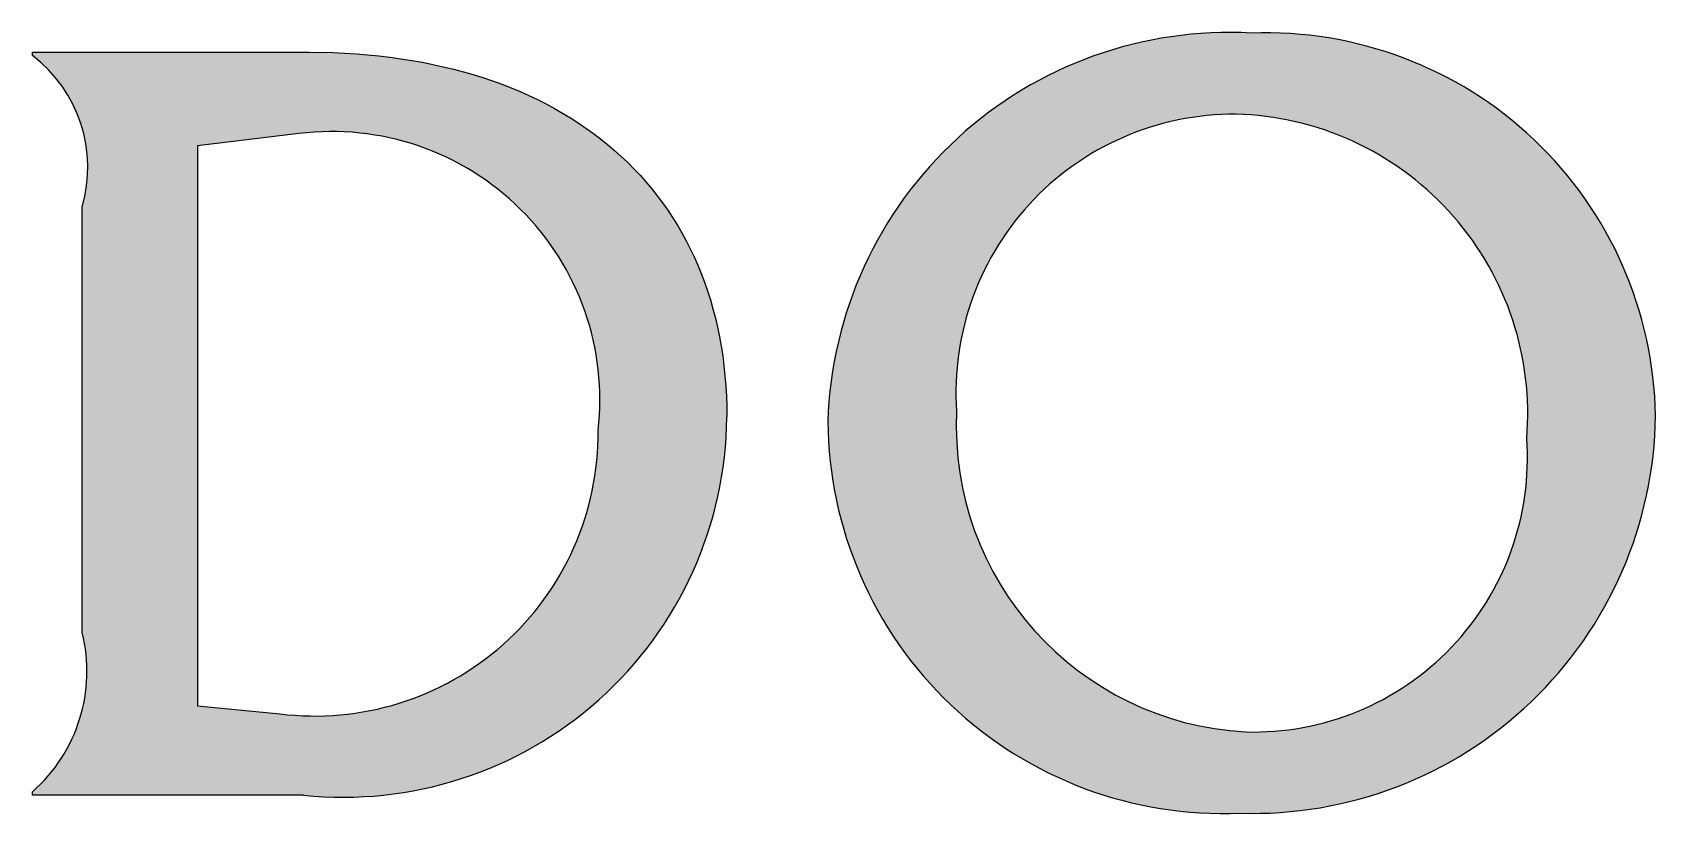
# Model space of a CAD drawing. Extents: x 17496 to 17916, y -10787 to -10193.
# Drawn here: x 17627.448 to 17630.125, y -10544.73 to -10543.441 of the extents above; entities that cross this region are included whole.
import ezdxf

# ---------------------------------------------------------------- set-up
doc = ezdxf.new("R2010")
doc.units = 0
doc.header["$LTSCALE"] = 7
doc.header["$MEASUREMENT"] = 0
doc.layers.add('D', color=2, linetype='CONTINUOUS')

msp = doc.modelspace()

# ---------------------------------------------------------------- hatches: boundary and pattern name
at = {"layer": 'D', "extrusion": (0, 0, -1)}
h = msp.add_hatch(color=256, dxfattribs=at)
h.paths.add_polyline_path([(-17629.4579, -10543.4424), (-17629.4735, -10543.442), (-17629.4892, -10543.442), (-17629.5049, -10543.4423), (-17629.5207, -10543.4431), (-17629.5365, -10543.4442), (-17629.5524, -10543.4458), (-17629.5682, -10543.4477), (-17629.584, -10543.4501), (-17629.5999, -10543.4528), (-17629.6156, -10543.456), (-17629.6314, -10543.4595), (-17629.647, -10543.4635), (-17629.6626, -10543.4678), (-17629.678, -10543.4725), (-17629.6934, -10543.4777), (-17629.7086, -10543.4832), (-17629.7237, -10543.4891), (-17629.7386, -10543.4954), (-17629.7534, -10543.502), (-17629.7679, -10543.509), (-17629.7823, -10543.5164), (-17629.7964, -10543.5241), (-17629.8104, -10543.5321), (-17629.8241, -10543.5405), (-17629.8375, -10543.5492), (-17629.8507, -10543.5582), (-17629.8636, -10543.5675), (-17629.8763, -10543.577), (-17629.8886, -10543.5869), (-17629.9007, -10543.597), (-17629.9125, -10543.6073), (-17629.9239, -10543.6179), (-17629.9351, -10543.6288), (-17629.9461, -10543.64), (-17629.9568, -10543.6515), (-17629.9673, -10543.6633), (-17629.9776, -10543.6754), (-17629.9876, -10543.6878), (-17629.9973, -10543.7004), (-17630.0067, -10543.7134), (-17630.0158, -10543.7266), (-17630.0246, -10543.7401), (-17630.033, -10543.7538), (-17630.0412, -10543.7677), (-17630.049, -10543.7819), (-17630.0564, -10543.7963), (-17630.0635, -10543.8108), (-17630.0702, -10543.8256), (-17630.0765, -10543.8405), (-17630.0825, -10543.8555), (-17630.0881, -10543.8707), (-17630.0933, -10543.886), (-17630.098, -10543.9014), (-17630.1024, -10543.9169), (-17630.1065, -10543.9325), (-17630.1101, -10543.9481), (-17630.1133, -10543.9638), (-17630.1161, -10543.9795), (-17630.1185, -10543.9953), (-17630.1205, -10544.011), (-17630.1221, -10544.0267), (-17630.1233, -10544.0424), (-17630.1242, -10544.058), (-17630.1246, -10544.0736), (-17630.1242, -10544.0897), (-17630.1234, -10544.1059), (-17630.1222, -10544.1221), (-17630.1206, -10544.1383), (-17630.1186, -10544.1546), (-17630.1162, -10544.1709), (-17630.1134, -10544.1871), (-17630.1101, -10544.2033), (-17630.1065, -10544.2195), (-17630.1024, -10544.2356), (-17630.0979, -10544.2516), (-17630.0931, -10544.2675), (-17630.0878, -10544.2834), (-17630.0821, -10544.2991), (-17630.076, -10544.3146), (-17630.0695, -10544.3301), (-17630.0627, -10544.3453), (-17630.0554, -10544.3604), (-17630.0478, -10544.3752), (-17630.0398, -10544.3899), (-17630.0315, -10544.4043), (-17630.0228, -10544.4185), (-17630.0138, -10544.4325), (-17630.0045, -10544.4462), (-17629.9948, -10544.4596), (-17629.9849, -10544.4727), (-17629.9746, -10544.4856), (-17629.9641, -10544.4981), (-17629.9533, -10544.5104), (-17629.9423, -10544.5223), (-17629.931, -10544.5339), (-17629.9195, -10544.5452), (-17629.9077, -10544.5562), (-17629.8956, -10544.5669), (-17629.8832, -10544.5774), (-17629.8705, -10544.5876), (-17629.8575, -10544.5976), (-17629.8442, -10544.6073), (-17629.8306, -10544.6166), (-17629.8168, -10544.6257), (-17629.8027, -10544.6344), (-17629.7884, -10544.6428), (-17629.7738, -10544.6508), (-17629.759, -10544.6585), (-17629.744, -10544.6658), (-17629.7288, -10544.6727), (-17629.7134, -10544.6793), (-17629.6979, -10544.6855), (-17629.6822, -10544.6912), (-17629.6664, -10544.6966), (-17629.6504, -10544.7016), (-17629.6344, -10544.7062), (-17629.6182, -10544.7103), (-17629.602, -10544.7141), (-17629.5858, -10544.7174), (-17629.5695, -10544.7204), (-17629.5531, -10544.7229), (-17629.5368, -10544.725), (-17629.5204, -10544.7267), (-17629.5041, -10544.728), (-17629.4878, -10544.7288), (-17629.4715, -10544.7293), (-17629.4554, -10544.7294), (-17629.4393, -10544.7291), (-17629.4233, -10544.7295), (-17629.4073, -10544.7296), (-17629.3912, -10544.7293), (-17629.375, -10544.7286), (-17629.3588, -10544.7275), (-17629.3426, -10544.726), (-17629.3264, -10544.7241), (-17629.3102, -10544.7217), (-17629.294, -10544.719), (-17629.2778, -10544.7158), (-17629.2617, -10544.7122), (-17629.2457, -10544.7082), (-17629.2298, -10544.7038), (-17629.2139, -10544.699), (-17629.1982, -10544.6938), (-17629.1826, -10544.6882), (-17629.1672, -10544.6821), (-17629.1519, -10544.6757), (-17629.1368, -10544.669), (-17629.1219, -10544.6618), (-17629.1072, -10544.6543), (-17629.0927, -10544.6464), (-17629.0784, -10544.6382), (-17629.0644, -10544.6296), (-17629.0506, -10544.6207), (-17629.0371, -10544.6115), (-17629.0239, -10544.602), (-17629.011, -10544.5921), (-17628.9984, -10544.5821), (-17628.986, -10544.5717), (-17628.974, -10544.5611), (-17628.9623, -10544.5502), (-17628.9509, -10544.5391), (-17628.9397, -10544.5276), (-17628.9287, -10544.5159), (-17628.918, -10544.5037), (-17628.9076, -10544.4913), (-17628.8974, -10544.4786), (-17628.8875, -10544.4656), (-17628.8779, -10544.4523), (-17628.8687, -10544.4388), (-17628.8597, -10544.4249), (-17628.8511, -10544.4109), (-17628.8428, -10544.3966), (-17628.8349, -10544.382), (-17628.8274, -10544.3673), (-17628.8202, -10544.3523), (-17628.8134, -10544.3372), (-17628.807, -10544.3219), (-17628.801, -10544.3065), (-17628.7954, -10544.2909), (-17628.7902, -10544.2752), (-17628.7854, -10544.2594), (-17628.781, -10544.2435), (-17628.777, -10544.2275), (-17628.7735, -10544.2115), (-17628.7703, -10544.1954), (-17628.7676, -10544.1793), (-17628.7652, -10544.1632), (-17628.7633, -10544.1471), (-17628.7618, -10544.131), (-17628.7607, -10544.1149), (-17628.7599, -10544.0989), (-17628.7596, -10544.083), (-17628.7603, -10544.0669), (-17628.7614, -10544.0507), (-17628.7629, -10544.0345), (-17628.7648, -10544.0183), (-17628.7671, -10544.0021), (-17628.7698, -10543.9859), (-17628.7729, -10543.9697), (-17628.7765, -10543.9536), (-17628.7804, -10543.9375), (-17628.7848, -10543.9215), (-17628.7896, -10543.9055), (-17628.7948, -10543.8897), (-17628.8003, -10543.8739), (-17628.8063, -10543.8583), (-17628.8127, -10543.8429), (-17628.8195, -10543.8276), (-17628.8266, -10543.8125), (-17628.8342, -10543.7976), (-17628.8421, -10543.7828), (-17628.8503, -10543.7683), (-17628.859, -10543.7541), (-17628.8679, -10543.7401), (-17628.8772, -10543.7263), (-17628.8868, -10543.7128), (-17628.8967, -10543.6996), (-17628.907, -10543.6866), (-17628.9175, -10543.674), (-17628.9282, -10543.6616), (-17628.9393, -10543.6496), (-17628.9506, -10543.6379), (-17628.9621, -10543.6266), (-17628.9738, -10543.6155), (-17628.9858, -10543.6048), (-17628.9981, -10543.5943), (-17629.0107, -10543.5841), (-17629.0237, -10543.5741), (-17629.0369, -10543.5644), (-17629.0504, -10543.5551), (-17629.0641, -10543.546), (-17629.0782, -10543.5372), (-17629.0925, -10543.5288), (-17629.107, -10543.5208), (-17629.1217, -10543.513), (-17629.1367, -10543.5057), (-17629.1518, -10543.4987), (-17629.1672, -10543.4921), (-17629.1827, -10543.4859), (-17629.1984, -10543.48), (-17629.2142, -10543.4746), (-17629.2301, -10543.4696), (-17629.2462, -10543.465), (-17629.2623, -10543.4607), (-17629.2786, -10543.4569), (-17629.2949, -10543.4536), (-17629.3112, -10543.4506), (-17629.3276, -10543.448), (-17629.344, -10543.4459), (-17629.3604, -10543.4442), (-17629.3768, -10543.4429), (-17629.3931, -10543.442), (-17629.4094, -10543.4415), (-17629.4257, -10543.4414), (-17629.4418, -10543.4417)], flags=0)
h.paths.add_polyline_path([(-17629.4449, -10543.5764), (-17629.4569, -10543.5772), (-17629.469, -10543.5783), (-17629.4811, -10543.5797), (-17629.4932, -10543.5813), (-17629.5053, -10543.5833), (-17629.5174, -10543.5856), (-17629.5295, -10543.5882), (-17629.5416, -10543.5911), (-17629.5536, -10543.5944), (-17629.5655, -10543.5979), (-17629.5774, -10543.6017), (-17629.5892, -10543.6059), (-17629.6009, -10543.6103), (-17629.6125, -10543.6151), (-17629.624, -10543.6201), (-17629.6353, -10543.6255), (-17629.6465, -10543.6311), (-17629.6576, -10543.637), (-17629.6685, -10543.6432), (-17629.6792, -10543.6496), (-17629.6898, -10543.6563), (-17629.7001, -10543.6633), (-17629.7103, -10543.6705), (-17629.7203, -10543.6779), (-17629.73, -10543.6856), (-17629.7395, -10543.6934), (-17629.7488, -10543.7015), (-17629.7579, -10543.7098), (-17629.7667, -10543.7183), (-17629.7753, -10543.727), (-17629.7836, -10543.7358), (-17629.7916, -10543.7448), (-17629.7995, -10543.754), (-17629.8071, -10543.7634), (-17629.8146, -10543.7731), (-17629.8218, -10543.7829), (-17629.8288, -10543.793), (-17629.8356, -10543.8033), (-17629.8421, -10543.8138), (-17629.8484, -10543.8245), (-17629.8545, -10543.8353), (-17629.8603, -10543.8463), (-17629.8658, -10543.8575), (-17629.871, -10543.8689), (-17629.876, -10543.8804), (-17629.8806, -10543.892), (-17629.885, -10543.9038), (-17629.8891, -10543.9156), (-17629.8929, -10543.9276), (-17629.8963, -10543.9396), (-17629.8995, -10543.9518), (-17629.9023, -10543.9639), (-17629.9049, -10543.9762), (-17629.9071, -10543.9885), (-17629.909, -10544.0008), (-17629.9106, -10544.0131), (-17629.9119, -10544.0254), (-17629.9129, -10544.0378), (-17629.9135, -10544.0501), (-17629.9139, -10544.0623), (-17629.9139, -10544.0746), (-17629.9137, -10544.0867), (-17629.9131, -10544.0989), (-17629.9123, -10544.1109), (-17629.913, -10544.1224), (-17629.9134, -10544.1339), (-17629.9134, -10544.1455), (-17629.9132, -10544.1572), (-17629.9127, -10544.1689), (-17629.9119, -10544.1806), (-17629.9107, -10544.1923), (-17629.9093, -10544.204), (-17629.9075, -10544.2158), (-17629.9055, -10544.2275), (-17629.9031, -10544.2391), (-17629.9004, -10544.2508), (-17629.8974, -10544.2623), (-17629.8941, -10544.2738), (-17629.8905, -10544.2852), (-17629.8866, -10544.2965), (-17629.8824, -10544.3077), (-17629.8778, -10544.3188), (-17629.8731, -10544.3298), (-17629.868, -10544.3406), (-17629.8626, -10544.3513), (-17629.857, -10544.3618), (-17629.8511, -10544.3721), (-17629.845, -10544.3822), (-17629.8386, -10544.3922), (-17629.832, -10544.4019), (-17629.8251, -10544.4115), (-17629.818, -10544.4208), (-17629.8108, -10544.4299), (-17629.8033, -10544.4388), (-17629.7956, -10544.4474), (-17629.7878, -10544.4558), (-17629.7797, -10544.464), (-17629.7714, -10544.472), (-17629.7629, -10544.4799), (-17629.7541, -10544.4875), (-17629.7451, -10544.495), (-17629.7359, -10544.5022), (-17629.7264, -10544.5093), (-17629.7167, -10544.5161), (-17629.7069, -10544.5227), (-17629.6968, -10544.529), (-17629.6866, -10544.535), (-17629.6761, -10544.5409), (-17629.6656, -10544.5464), (-17629.6548, -10544.5517), (-17629.6439, -10544.5566), (-17629.6329, -10544.5613), (-17629.6218, -10544.5657), (-17629.6106, -10544.5698), (-17629.5992, -10544.5736), (-17629.5878, -10544.5771), (-17629.5763, -10544.5803), (-17629.5647, -10544.5832), (-17629.5531, -10544.5858), (-17629.5415, -10544.588), (-17629.5298, -10544.59), (-17629.5182, -10544.5916), (-17629.5065, -10544.5929), (-17629.4948, -10544.5939), (-17629.4832, -10544.5947), (-17629.4716, -10544.5951), (-17629.4601, -10544.5952), (-17629.4486, -10544.595), (-17629.4374, -10544.5943), (-17629.4262, -10544.5933), (-17629.4149, -10544.592), (-17629.4035, -10544.5905), (-17629.3921, -10544.5887), (-17629.3806, -10544.5867), (-17629.3691, -10544.5843), (-17629.3576, -10544.5817), (-17629.346, -10544.5787), (-17629.3345, -10544.5755), (-17629.3229, -10544.572), (-17629.3114, -10544.5681), (-17629.2998, -10544.564), (-17629.2883, -10544.5595), (-17629.2769, -10544.5548), (-17629.2655, -10544.5497), (-17629.2542, -10544.5444), (-17629.243, -10544.5387), (-17629.2319, -10544.5327), (-17629.2208, -10544.5265), (-17629.2099, -10544.5199), (-17629.1991, -10544.513), (-17629.1885, -10544.5058), (-17629.178, -10544.4984), (-17629.1677, -10544.4906), (-17629.1576, -10544.4826), (-17629.1477, -10544.4743), (-17629.1379, -10544.4657), (-17629.1284, -10544.4569), (-17629.1191, -10544.4478), (-17629.11, -10544.4385), (-17629.1012, -10544.4289), (-17629.0926, -10544.4191), (-17629.0842, -10544.4092), (-17629.0762, -10544.3989), (-17629.0684, -10544.3886), (-17629.0609, -10544.378), (-17629.0536, -10544.3672), (-17629.0467, -10544.3563), (-17629.0401, -10544.3453), (-17629.0337, -10544.3341), (-17629.0277, -10544.3228), (-17629.022, -10544.3113), (-17629.0165, -10544.2998), (-17629.0114, -10544.2882), (-17629.0067, -10544.2765), (-17629.0022, -10544.2647), (-17628.998, -10544.2529), (-17628.9942, -10544.2411), (-17628.9906, -10544.2292), (-17628.9874, -10544.2173), (-17628.9845, -10544.2054), (-17628.9819, -10544.1936), (-17628.9795, -10544.1817), (-17628.9775, -10544.1699), (-17628.9758, -10544.1581), (-17628.9744, -10544.1463), (-17628.9732, -10544.1346), (-17628.9723, -10544.123), (-17628.9717, -10544.1114), (-17628.9714, -10544.1), (-17628.9713, -10544.0886), (-17628.9715, -10544.0773), (-17628.9719, -10544.0662), (-17628.9713, -10544.0545), (-17628.9709, -10544.0428), (-17628.9709, -10544.031), (-17628.9712, -10544.0192), (-17628.9717, -10544.0073), (-17628.9726, -10543.9954), (-17628.9738, -10543.9835), (-17628.9753, -10543.9716), (-17628.9771, -10543.9597), (-17628.9793, -10543.9478), (-17628.9817, -10543.936), (-17628.9845, -10543.9242), (-17628.9876, -10543.9124), (-17628.991, -10543.9008), (-17628.9947, -10543.8892), (-17628.9987, -10543.8777), (-17629.0031, -10543.8663), (-17629.0077, -10543.8551), (-17629.0126, -10543.844), (-17629.0178, -10543.833), (-17629.0233, -10543.8222), (-17629.029, -10543.8116), (-17629.0351, -10543.8011), (-17629.0413, -10543.7908), (-17629.0479, -10543.7808), (-17629.0546, -10543.7709), (-17629.0616, -10543.7612), (-17629.0688, -10543.7518), (-17629.0763, -10543.7426), (-17629.0839, -10543.7336), (-17629.0917, -10543.7248), (-17629.0997, -10543.7163), (-17629.1079, -10543.7081), (-17629.1164, -10543.6999), (-17629.1251, -10543.692), (-17629.134, -10543.6843), (-17629.1432, -10543.6767), (-17629.1526, -10543.6694), (-17629.1623, -10543.6623), (-17629.1721, -10543.6554), (-17629.1822, -10543.6488), (-17629.1924, -10543.6424), (-17629.2029, -10543.6363), (-17629.2135, -10543.6304), (-17629.2242, -10543.6248), (-17629.2352, -10543.6195), (-17629.2462, -10543.6145), (-17629.2575, -10543.6098), (-17629.2688, -10543.6054), (-17629.2802, -10543.6013), (-17629.2918, -10543.5975), (-17629.3034, -10543.594), (-17629.3151, -10543.5908), (-17629.3268, -10543.5879), (-17629.3386, -10543.5854), (-17629.3504, -10543.5831), (-17629.3623, -10543.5812), (-17629.3742, -10543.5796), (-17629.386, -10543.5783), (-17629.3979, -10543.5773), (-17629.4097, -10543.5766), (-17629.4215, -10543.5763), (-17629.4332, -10543.5762)], flags=0)
h = msp.add_hatch(color=256, dxfattribs=at)
h.paths.add_polyline_path([(-17627.5298, -10543.7291), (-17627.5309, -10543.7252), (-17627.532, -10543.7212), (-17627.533, -10543.7171), (-17627.5339, -10543.7131), (-17627.5347, -10543.7089), (-17627.5355, -10543.7048), (-17627.5362, -10543.7006), (-17627.5368, -10543.6964), (-17627.5374, -10543.6922), (-17627.5379, -10543.6879), (-17627.5383, -10543.6836), (-17627.5386, -10543.6793), (-17627.5389, -10543.675), (-17627.539, -10543.6706), (-17627.5391, -10543.6662), (-17627.5391, -10543.6618), (-17627.539, -10543.6574), (-17627.5389, -10543.653), (-17627.5386, -10543.6486), (-17627.5383, -10543.6442), (-17627.5379, -10543.6398), (-17627.5373, -10543.6354), (-17627.5368, -10543.6309), (-17627.5361, -10543.6265), (-17627.5353, -10543.6221), (-17627.5345, -10543.6177), (-17627.5335, -10543.6133), (-17627.5325, -10543.6089), (-17627.5314, -10543.6046), (-17627.5302, -10543.6003), (-17627.5289, -10543.5959), (-17627.5276, -10543.5917), (-17627.5261, -10543.5874), (-17627.5246, -10543.5832), (-17627.523, -10543.579), (-17627.5213, -10543.5748), (-17627.5195, -10543.5707), (-17627.5177, -10543.5666), (-17627.5158, -10543.5625), (-17627.5138, -10543.5585), (-17627.5117, -10543.5546), (-17627.5096, -10543.5507), (-17627.5073, -10543.5468), (-17627.5051, -10543.543), (-17627.5027, -10543.5392), (-17627.5003, -10543.5355), (-17627.4978, -10543.5319), (-17627.4953, -10543.5283), (-17627.4927, -10543.5247), (-17627.49, -10543.5213), (-17627.4873, -10543.5179), (-17627.4845, -10543.5145), (-17627.4817, -10543.5112), (-17627.4789, -10543.508), (-17627.4759, -10543.5049), (-17627.473, -10543.5018), (-17627.47, -10543.4988), (-17627.4669, -10543.4958), (-17627.4638, -10543.4929), (-17627.4607, -10543.4901), (-17627.4576, -10543.4874), (-17627.4544, -10543.4847), (-17627.4511, -10543.4821), (-17627.4479, -10543.4796), (-17627.4479, -10543.474), (-17627.9041, -10543.474), (-17627.9434, -10543.4747), (-17627.9627, -10543.4755), (-17627.9818, -10543.4767), (-17628.0006, -10543.4782), (-17628.0192, -10543.48), (-17628.0375, -10543.4822), (-17628.0556, -10543.4847), (-17628.0734, -10543.4875), (-17628.091, -10543.4906), (-17628.1083, -10543.494), (-17628.1253, -10543.4978), (-17628.1421, -10543.5018), (-17628.1586, -10543.5062), (-17628.1749, -10543.5109), (-17628.1908, -10543.5159), (-17628.2066, -10543.5212), (-17628.222, -10543.5268), (-17628.2371, -10543.5327), (-17628.252, -10543.5389), (-17628.2666, -10543.5454), (-17628.2809, -10543.5522), (-17628.2949, -10543.5593), (-17628.3087, -10543.5666), (-17628.3221, -10543.5743), (-17628.3352, -10543.5822), (-17628.3481, -10543.5905), (-17628.3606, -10543.599), (-17628.3729, -10543.6078), (-17628.3848, -10543.6168), (-17628.3965, -10543.6262), (-17628.4078, -10543.6358), (-17628.4188, -10543.6457), (-17628.4295, -10543.6558), (-17628.4399, -10543.6663), (-17628.45, -10543.677), (-17628.4597, -10543.6879), (-17628.4691, -10543.6991), (-17628.4783, -10543.7106), (-17628.487, -10543.7223), (-17628.4955, -10543.7343), (-17628.5036, -10543.7466), (-17628.5114, -10543.759), (-17628.5188, -10543.7718), (-17628.5259, -10543.7848), (-17628.5327, -10543.798), (-17628.5391, -10543.8115), (-17628.5451, -10543.8252), (-17628.5509, -10543.8391), (-17628.5562, -10543.8533), (-17628.5612, -10543.8677), (-17628.5659, -10543.8824), (-17628.5702, -10543.8973), (-17628.5741, -10543.9124), (-17628.5777, -10543.9277), (-17628.5809, -10543.9433), (-17628.5837, -10543.959), (-17628.5862, -10543.975), (-17628.5883, -10543.9912), (-17628.59, -10544.0077), (-17628.5914, -10544.0243), (-17628.5923, -10544.0412), (-17628.5929, -10544.0582), (-17628.5931, -10544.0755), (-17628.5928, -10544.0915), (-17628.592, -10544.1076), (-17628.5909, -10544.1238), (-17628.5893, -10544.14), (-17628.5873, -10544.1562), (-17628.5848, -10544.1724), (-17628.582, -10544.1886), (-17628.5787, -10544.2048), (-17628.5749, -10544.2209), (-17628.5708, -10544.237), (-17628.5662, -10544.253), (-17628.5612, -10544.2688), (-17628.5557, -10544.2846), (-17628.5499, -10544.3002), (-17628.5436, -10544.3157), (-17628.5369, -10544.331), (-17628.5298, -10544.3462), (-17628.5223, -10544.3611), (-17628.5144, -10544.3758), (-17628.5062, -10544.3903), (-17628.4976, -10544.4046), (-17628.4886, -10544.4186), (-17628.4793, -10544.4323), (-17628.4696, -10544.4458), (-17628.4597, -10544.4589), (-17628.4494, -10544.4718), (-17628.4388, -10544.4843), (-17628.428, -10544.4965), (-17628.4168, -10544.5084), (-17628.4055, -10544.5199), (-17628.3939, -10544.5311), (-17628.382, -10544.542), (-17628.3699, -10544.5525), (-17628.3575, -10544.5628), (-17628.3448, -10544.5728), (-17628.3317, -10544.5825), (-17628.3184, -10544.5919), (-17628.3047, -10544.601), (-17628.2908, -10544.6098), (-17628.2766, -10544.6182), (-17628.2622, -10544.6263), (-17628.2475, -10544.634), (-17628.2326, -10544.6414), (-17628.2174, -10544.6483), (-17628.2021, -10544.6549), (-17628.1866, -10544.661), (-17628.1709, -10544.6668), (-17628.155, -10544.6722), (-17628.1391, -10544.6771), (-17628.123, -10544.6816), (-17628.1068, -10544.6856), (-17628.0905, -10544.6893), (-17628.0742, -10544.6925), (-17628.0578, -10544.6953), (-17628.0413, -10544.6976), (-17628.0249, -10544.6995), (-17628.0085, -10544.7009), (-17627.992, -10544.702), (-17627.9756, -10544.7026), (-17627.9593, -10544.7027), (-17627.943, -10544.7025), (-17627.9269, -10544.7018), (-17627.9108, -10544.7008), (-17627.8948, -10544.6993), (-17627.4479, -10544.6993), (-17627.4479, -10544.6937), (-17627.4543, -10544.6879), (-17627.4605, -10544.6819), (-17627.4666, -10544.6755), (-17627.4726, -10544.669), (-17627.4783, -10544.6622), (-17627.4838, -10544.6551), (-17627.4892, -10544.6478), (-17627.4943, -10544.6404), (-17627.4991, -10544.6326), (-17627.5038, -10544.6247), (-17627.5081, -10544.6167), (-17627.5122, -10544.6084), (-17627.5142, -10544.6042), (-17627.516, -10544.6), (-17627.5178, -10544.5957), (-17627.5195, -10544.5914), (-17627.5212, -10544.5871), (-17627.5228, -10544.5828), (-17627.5243, -10544.5784), (-17627.5257, -10544.574), (-17627.527, -10544.5695), (-17627.5283, -10544.5651), (-17627.5295, -10544.5606), (-17627.5306, -10544.5561), (-17627.5316, -10544.5516), (-17627.5325, -10544.547), (-17627.5334, -10544.5425), (-17627.5342, -10544.538), (-17627.5355, -10544.5288), (-17627.5365, -10544.5197), (-17627.5372, -10544.5106), (-17627.5376, -10544.5015), (-17627.5377, -10544.4924), (-17627.5374, -10544.4834), (-17627.5368, -10544.4744), (-17627.536, -10544.4656), (-17627.5349, -10544.4568), (-17627.5334, -10544.4481), (-17627.5317, -10544.4396), (-17627.5298, -10544.4312)], flags=0)
h.paths.add_polyline_path([(-17627.8873, -10543.6081), (-17627.8993, -10543.6068), (-17627.9115, -10543.6058), (-17627.9237, -10543.6051), (-17627.936, -10543.6048), (-17627.9484, -10543.6048), (-17627.9608, -10543.6052), (-17627.9733, -10543.6059), (-17627.9858, -10543.607), (-17627.9983, -10543.6084), (-17628.0107, -10543.6102), (-17628.0232, -10543.6124), (-17628.0356, -10543.6149), (-17628.0479, -10543.6178), (-17628.0602, -10543.621), (-17628.0724, -10543.6246), (-17628.0845, -10543.6285), (-17628.0965, -10543.6328), (-17628.1083, -10543.6374), (-17628.12, -10543.6424), (-17628.1315, -10543.6477), (-17628.1429, -10543.6533), (-17628.1541, -10543.6592), (-17628.165, -10543.6654), (-17628.1758, -10543.6719), (-17628.1863, -10543.6787), (-17628.1966, -10543.6858), (-17628.2067, -10543.6931), (-17628.2165, -10543.7006), (-17628.226, -10543.7084), (-17628.2353, -10543.7164), (-17628.2443, -10543.7247), (-17628.253, -10543.7331), (-17628.2615, -10543.7417), (-17628.2698, -10543.7507), (-17628.2778, -10543.7599), (-17628.2857, -10543.7694), (-17628.2933, -10543.7791), (-17628.3007, -10543.7891), (-17628.3079, -10543.7993), (-17628.3147, -10543.8098), (-17628.3213, -10543.8205), (-17628.3276, -10543.8314), (-17628.3336, -10543.8426), (-17628.3393, -10543.8539), (-17628.3447, -10543.8654), (-17628.3498, -10543.877), (-17628.3545, -10543.8888), (-17628.3588, -10543.9008), (-17628.3629, -10543.9128), (-17628.3666, -10543.925), (-17628.3699, -10543.9372), (-17628.3729, -10543.9496), (-17628.3755, -10543.962), (-17628.3777, -10543.9744), (-17628.3796, -10543.9869), (-17628.3811, -10543.9993), (-17628.3823, -10544.0118), (-17628.3831, -10544.0243), (-17628.3836, -10544.0367), (-17628.3837, -10544.0491), (-17628.3835, -10544.0614), (-17628.3829, -10544.0736), (-17628.382, -10544.0858), (-17628.3808, -10544.0978), (-17628.3807, -10544.1099), (-17628.3804, -10544.1221), (-17628.3797, -10544.1343), (-17628.3786, -10544.1465), (-17628.3773, -10544.1588), (-17628.3756, -10544.171), (-17628.3736, -10544.1833), (-17628.3713, -10544.1955), (-17628.3686, -10544.2077), (-17628.3656, -10544.2199), (-17628.3623, -10544.232), (-17628.3586, -10544.244), (-17628.3546, -10544.2559), (-17628.3503, -10544.2678), (-17628.3456, -10544.2795), (-17628.3406, -10544.2911), (-17628.3354, -10544.3026), (-17628.3298, -10544.3139), (-17628.3239, -10544.3251), (-17628.3177, -10544.336), (-17628.3113, -10544.3468), (-17628.3045, -10544.3574), (-17628.2975, -10544.3678), (-17628.2903, -10544.378), (-17628.2828, -10544.3879), (-17628.275, -10544.3977), (-17628.2671, -10544.4071), (-17628.2589, -10544.4163), (-17628.2505, -10544.4253), (-17628.2419, -10544.434), (-17628.2332, -10544.4424), (-17628.2242, -10544.4506), (-17628.2151, -10544.4585), (-17628.2057, -10544.4662), (-17628.1961, -10544.4737), (-17628.1862, -10544.481), (-17628.1761, -10544.4881), (-17628.1658, -10544.4949), (-17628.1552, -10544.5015), (-17628.1445, -10544.5078), (-17628.1335, -10544.5138), (-17628.1224, -10544.5195), (-17628.1111, -10544.525), (-17628.0996, -10544.5302), (-17628.088, -10544.535), (-17628.0762, -10544.5396), (-17628.0644, -10544.5438), (-17628.0524, -10544.5477), (-17628.0403, -10544.5513), (-17628.0281, -10544.5546), (-17628.0158, -10544.5575), (-17628.0035, -10544.5601), (-17627.9911, -10544.5623), (-17627.9787, -10544.5642), (-17627.9663, -10544.5658), (-17627.9538, -10544.567), (-17627.9414, -10544.568), (-17627.929, -10544.5685), (-17627.9166, -10544.5688), (-17627.9043, -10544.5687), (-17627.892, -10544.5683), (-17627.8798, -10544.5676), (-17627.8677, -10544.5665), (-17627.8557, -10544.5652), (-17627.7198, -10544.5522), (-17627.7198, -10543.6286)], flags=0)

# ---------------------------------------------------------------- linework, layer by layer
at = {"layer": 'D'}
for p, q in [((17627.4479, -10543.474), (17627.9041, -10543.474)), ((17627.4479, -10543.4796), (17627.4479, -10543.474)), ((17627.9041, -10543.474), (17627.9434, -10543.4747)), ((17627.9434, -10543.4747), (17627.9627, -10543.4755)), ((17627.9627, -10543.4755), (17627.9818, -10543.4767)), ((17627.9818, -10543.4767), (17628.0006, -10543.4782)), ((17628.0006, -10543.4782), (17628.0192, -10543.48)), ((17628.0192, -10543.48), (17628.0375, -10543.4822)), ((17628.0375, -10543.4822), (17628.0556, -10543.4847)), ((17628.0556, -10543.4847), (17628.0734, -10543.4875)), ((17628.0734, -10543.4875), (17628.091, -10543.4906)), ((17628.091, -10543.4906), (17628.1083, -10543.494)), ((17628.1083, -10543.494), (17628.1253, -10543.4978)), ((17628.1253, -10543.4978), (17628.1421, -10543.5018)), ((17628.1421, -10543.5018), (17628.1586, -10543.5062)), ((17628.1586, -10543.5062), (17628.1749, -10543.5109)), ((17628.1749, -10543.5109), (17628.1908, -10543.5159)), ((17628.1908, -10543.5159), (17628.2066, -10543.5212)), ((17628.2066, -10543.5212), (17628.222, -10543.5268)), ((17628.222, -10543.5268), (17628.2371, -10543.5327)), ((17628.2371, -10543.5327), (17628.252, -10543.5389)), ((17628.252, -10543.5389), (17628.2666, -10543.5454)), ((17628.2666, -10543.5454), (17628.2809, -10543.5522)), ((17628.2809, -10543.5522), (17628.2949, -10543.5593)), ((17628.2949, -10543.5593), (17628.3087, -10543.5666)), ((17628.3087, -10543.5666), (17628.3221, -10543.5743)), ((17628.3221, -10543.5743), (17628.3352, -10543.5822)), ((17628.3352, -10543.5822), (17628.3481, -10543.5905)), ((17628.3481, -10543.5905), (17628.3606, -10543.599)), ((17627.8873, -10543.6081), (17627.7198, -10543.6286)), ((17628.3606, -10543.599), (17628.3729, -10543.6078)), ((17628.3729, -10543.6078), (17628.3848, -10543.6168)), ((17628.3848, -10543.6168), (17628.3965, -10543.6262)), ((17627.7198, -10543.6286), (17627.7198, -10544.5522)), ((17628.3965, -10543.6262), (17628.4078, -10543.6358)), ((17628.4078, -10543.6358), (17628.4188, -10543.6457)), ((17628.4188, -10543.6457), (17628.4295, -10543.6558)), ((17628.4295, -10543.6558), (17628.4399, -10543.6663)), ((17628.4399, -10543.6663), (17628.45, -10543.677)), ((17628.45, -10543.677), (17628.4597, -10543.6879)), ((17628.4597, -10543.6879), (17628.4691, -10543.6991)), ((17628.4691, -10543.6991), (17628.4783, -10543.7106)), ((17627.5298, -10544.4312), (17627.5298, -10543.7291)), ((17628.4783, -10543.7106), (17628.487, -10543.7223)), ((17628.487, -10543.7223), (17628.4955, -10543.7343)), ((17628.4955, -10543.7343), (17628.5036, -10543.7466)), ((17628.5036, -10543.7466), (17628.5114, -10543.759)), ((17628.5114, -10543.759), (17628.5188, -10543.7718)), ((17628.5188, -10543.7718), (17628.5259, -10543.7848)), ((17628.5259, -10543.7848), (17628.5327, -10543.798)), ((17628.5327, -10543.798), (17628.5391, -10543.8115)), ((17628.5391, -10543.8115), (17628.5451, -10543.8252)), ((17628.5451, -10543.8252), (17628.5509, -10543.8391)), ((17628.5509, -10543.8391), (17628.5562, -10543.8533)), ((17628.5562, -10543.8533), (17628.5612, -10543.8677)), ((17628.5612, -10543.8677), (17628.5659, -10543.8824)), ((17628.5659, -10543.8824), (17628.5702, -10543.8973)), ((17628.5702, -10543.8973), (17628.5741, -10543.9124)), ((17628.5741, -10543.9124), (17628.5777, -10543.9277)), ((17628.5777, -10543.9277), (17628.5809, -10543.9433)), ((17628.5809, -10543.9433), (17628.5837, -10543.959)), ((17628.5837, -10543.959), (17628.5862, -10543.975)), ((17628.5862, -10543.975), (17628.5883, -10543.9912)), ((17628.5883, -10543.9912), (17628.59, -10544.0077)), ((17628.59, -10544.0077), (17628.5914, -10544.0243)), ((17628.5914, -10544.0243), (17628.5923, -10544.0412)), ((17628.5923, -10544.0412), (17628.5929, -10544.0582)), ((17628.5929, -10544.0582), (17628.5931, -10544.0755)), ((17627.7198, -10544.5522), (17627.8557, -10544.5652)), ((17627.4479, -10544.6993), (17627.4479, -10544.6937)), ((17627.8948, -10544.6993), (17627.4479, -10544.6993))]:
    msp.add_line(p, q, dxfattribs=at)
for centre, radius, start, end in [((17629.4213, -10544.1034), 0.662, 86.8292, 178.2324), ((17629.4821, -10544.0846), 0.6426, 0.9747, 92.1521), ((17627.3072, -10543.664), 0.232, 343.6929, 52.6466), ((17629.4299, -10544.0352), 0.459, 88.1304, 183.8694), ((17629.4192, -10544.0705), 0.4947, 355.3136, 87.0321), ((17627.9415, -10544.047), 0.4422, 353.3987, 97.0424), ((17627.9608, -10544.0704), 0.6323, 264.0107, 359.5381), ((17629.4762, -10544.0909), 0.5048, 177.1868, 266.8693), ((17629.4603, -10544.065), 0.6644, 268.1844, 359.2586), ((17627.9137, -10544.1016), 0.4672, 262.8743, 0.4664), ((17629.4114, -10544.0778), 0.6518, 180.4522, 272.4457), ((17629.4612, -10544.143), 0.4522, 268.4003, 4.064), ((17627.2733, -10544.4952), 0.2644, 311.3339, 14.0181)]:
    msp.add_arc(centre, radius, start, end, dxfattribs=at)

doc.saveas('drawing.dxf')
